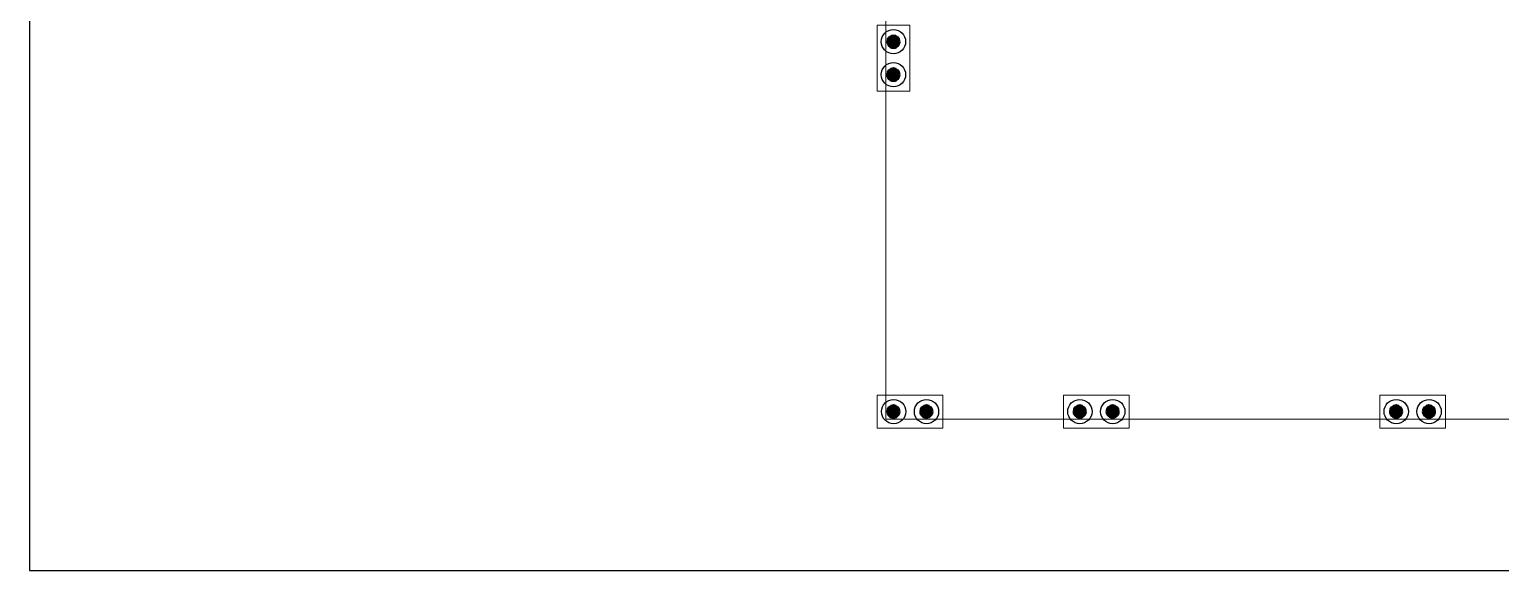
# Model space of a CAD drawing. Header units: inches. Extents: x 193287 to 241687, y 437648 to 550079.
# Drawn here: x 193287 to 222352, y 497902 to 508591 of the extents above; entities that cross this region are included whole.
import ezdxf

# ---------------------------------------------------------------- set-up
doc = ezdxf.new("R2010")
doc.units = ezdxf.units.IN
doc.header["$MEASUREMENT"] = 0
doc.linetypes.add('xref grd floor$0$HIDDEN', pattern=[0.375, 0.25, -0.125])
doc.linetypes.add('xref grd floor$1$HIDDEN', pattern=[0.375, 0.25, -0.125])
for name, color, linetype, lineweight in [('1', 1, 'Continuous', 50), ('xref grd floor$0$A-FLOR-HIDN', 252, 'xref grd floor$1$HIDDEN', 0), ('xref grd floor$0$A-WALL-TILE', 8, 'Continuous', 9), ('xref grd floor$0$XREF-V2-GF_COLS$0$A-COLS', 5, 'Continuous', 40), ('xref grd floor$0$XREF-V2-GF_COLS$0$A-COLS-PATT', 253, 'Continuous', 20)]:
    doc.layers.add(name, color=color, linetype=linetype, lineweight=lineweight)
doc.layers.add('xref grd floor$0$A-WALL', color=7, linetype='Continuous')

# ---------------------------------------------------------------- blocks, each defined once
blk = doc.blocks.new('xref grd floor$0$XREF-V2-GF_COLS')
at = {"layer": 'xref grd floor$0$XREF-V2-GF_COLS$0$A-COLS-PATT'}
for points in [[(266808, 471821), (266844, 471837), (266873, 471862), (266893, 471896), (266902, 471934), (266899, 471973), (266884, 472009), (266858, 472038), (266824, 472058), (266786, 472067), (266747, 472064), (266711, 472049), (266682, 472023), (266662, 471989), (266653, 471951), (266656, 471912), (266672, 471876), (266697, 471847), (266731, 471827), (266769, 471818), (266782, 471819)], [(266965, 471191), (267001, 471206), (267030, 471231), (267050, 471265), (267059, 471303), (267056, 471342), (267041, 471378), (267015, 471408), (266981, 471428), (266943, 471437), (266904, 471433), (266868, 471418), (266839, 471392), (266819, 471359), (266810, 471321), (266813, 471282), (266828, 471246), (266854, 471216), (266888, 471196), (266926, 471187)], [(278208, 467130), (278244, 467146), (278273, 467171), (278293, 467205), (278302, 467243), (278299, 467282), (278283, 467318), (278258, 467347), (278224, 467368), (278186, 467376), (278147, 467373), (278111, 467358), (278082, 467332), (278061, 467299), (278053, 467260), (278056, 467221), (278071, 467185), (278097, 467156), (278130, 467136), (278169, 467127)], [(278838, 467287), (278874, 467303), (278904, 467328), (278924, 467362), (278933, 467400), (278929, 467439), (278914, 467475), (278889, 467504), (278855, 467524), (278817, 467533), (278778, 467530), (278742, 467515), (278712, 467489), (278692, 467455), (278683, 467417), (278687, 467378), (278702, 467342), (278728, 467313), (278761, 467293), (278799, 467284)], [(272773, 465778), (272809, 465794), (272839, 465819), (272859, 465853), (272868, 465891), (272864, 465930), (272849, 465966), (272823, 465995), (272790, 466015), (272752, 466024), (272713, 466021), (272677, 466006), (272647, 465980), (272627, 465946), (272618, 465908), (272622, 465869), (272637, 465833), (272663, 465804), (272696, 465784), (272734, 465775)], [(272142, 465621), (272178, 465637), (272208, 465662), (272228, 465696), (272237, 465734), (272234, 465773), (272218, 465809), (272193, 465838), (272159, 465859), (272121, 465867), (272082, 465864), (272046, 465849), (272017, 465823), (271996, 465790), (271988, 465751), (271991, 465712), (272006, 465676), (272032, 465647), (272065, 465627), (272103, 465618)], [(269202, 464890), (269238, 464905), (269268, 464931), (269288, 464964), (269297, 465002), (269293, 465041), (269278, 465077), (269252, 465107), (269219, 465127), (269181, 465136), (269142, 465132), (269106, 465117), (269076, 465091), (269056, 465058), (269047, 465020), (269051, 464981), (269066, 464945), (269092, 464915), (269125, 464895), (269163, 464886)], [(268571, 464733), (268607, 464748), (268637, 464774), (268657, 464807), (268666, 464845), (268662, 464884), (268647, 464920), (268622, 464950), (268588, 464970), (268550, 464979), (268511, 464975), (268475, 464960), (268445, 464935), (268425, 464901), (268416, 464863), (268420, 464824), (268435, 464788), (268461, 464758), (268494, 464738), (268532, 464729)]]:
    blk.add_hatch(color=256, dxfattribs=at).paths.add_polyline_path(points, flags=0)
at = {"layer": 'xref grd floor$0$XREF-V2-GF_COLS$0$A-COLS'}
for centre, start, end in [((266778, 471943), 13.9714, 193.9714), ((266778, 471943), 193.9714, 13.9714), ((266934, 471312), 13.9714, 193.9714), ((266934, 471312), 193.9714, 13.9714), ((278177, 467252), 13.9714, 193.9714), ((278808, 467409), 13.9714, 193.9714), ((278808, 467409), 193.9714, 13.9714), ((278177, 467252), 193.9714, 13.9714), ((272743, 465900), 13.9714, 193.9714), ((272743, 465900), 193.9714, 13.9714), ((272112, 465743), 13.9714, 193.9714), ((272112, 465743), 193.9714, 13.9714), ((269172, 465011), 13.9714, 193.9714), ((269172, 465011), 193.9714, 13.9714), ((268541, 464854), 13.9714, 193.9714), ((268541, 464854), 193.9714, 13.9714)]:
    blk.add_arc(centre, 125, start, end, dxfattribs=at)
blk = doc.blocks.new('mak ground floor plan')
at = {"layer": 'Defpoints'}
blk.add_lwpolyline([(69270, 124451), (20870, 124451), (20870, 76051), (69270, 76051)], close=True, dxfattribs=at)
blk.add_lwpolyline([(69270, 124451), (20870, 124451), (20870, 76051), (69270, 76051)], close=True, dxfattribs=at)
at = {"layer": 'xref grd floor$0$A-FLOR-HIDN', "color": 1, "linetype": 'xref grd floor$0$HIDDEN', "elevation": 0}
blk.add_lwpolyline([(52350, 91611), (52350, 79041), (37790, 79041), (37790, 91611)], dxfattribs=at)
blk.add_lwpolyline([(52350, 91611), (52350, 79041), (37790, 79041), (37790, 91611)], dxfattribs=at)
blk.add_lwpolyline([(52350, 91611), (52350, 79041), (37790, 79041), (37790, 91611)], dxfattribs=at)
at = {"layer": 'xref grd floor$0$A-WALL'}
for centre in [(37940, 86496, 0), (37940, 86496, 0), (37940, 86496, 0), (37940, 85846, 0), (37940, 85846, 0), (37940, 85846, 0), (37943, 79191, 0), (37943, 79191, 0), (37943, 79191, 0), (38593, 79191, 0), (38593, 79191, 0), (38593, 79191, 0), (41623, 79191, 0), (41623, 79191, 0), (41623, 79191, 0), (42273, 79191, 0), (42273, 79191, 0), (42273, 79191, 0), (47873, 79191, 0), (47873, 79191, 0), (47873, 79191, 0), (48523, 79191, 0), (48523, 79191, 0), (48523, 79191, 0)]:
    blk.add_circle(centre, 240, dxfattribs=at)
at = {"layer": 'xref grd floor$0$A-WALL-TILE'}
for points in [[(37615, 85521), (38265, 85521), (38265, 86821), (37615, 86821)], [(37615, 85521), (38265, 85521), (38265, 86821), (37615, 86821)], [(37615, 85521), (38265, 85521), (38265, 86821), (37615, 86821)], [(38918, 78866), (37618, 78866), (37618, 79516), (38918, 79516)], [(38918, 78866), (37618, 78866), (37618, 79516), (38918, 79516)], [(38918, 78866), (37618, 78866), (37618, 79516), (38918, 79516)], [(41298, 78866), (42598, 78866), (42598, 79516), (41298, 79516)], [(41298, 78866), (42598, 78866), (42598, 79516), (41298, 79516)], [(41298, 78866), (42598, 78866), (42598, 79516), (41298, 79516)], [(48848, 78866), (47548, 78866), (47548, 79516), (48848, 79516)], [(48848, 78866), (47548, 78866), (47548, 79516), (48848, 79516)], [(48848, 78866), (47548, 78866), (47548, 79516), (48848, 79516)]]:
    blk.add_lwpolyline(points, close=True, dxfattribs=at)
at = {"rotation": 346.0285767170143}
blk.add_blockref('xref grd floor$0$XREF-V2-GF_COLS', (-334890, -307074, 0), dxfattribs=at)
blk.add_blockref('xref grd floor$0$XREF-V2-GF_COLS', (-334890, -307074, 0), dxfattribs=at)
blk.add_blockref('xref grd floor$0$XREF-V2-GF_COLS', (-334890, -307074, 0), dxfattribs=at)

msp = doc.modelspace()

# ---------------------------------------------------------------- block references
at = {"layer": '1'}
msp.add_blockref('mak ground floor plan', (172417.06, 421851.688), dxfattribs=at)

doc.saveas('drawing.dxf')
